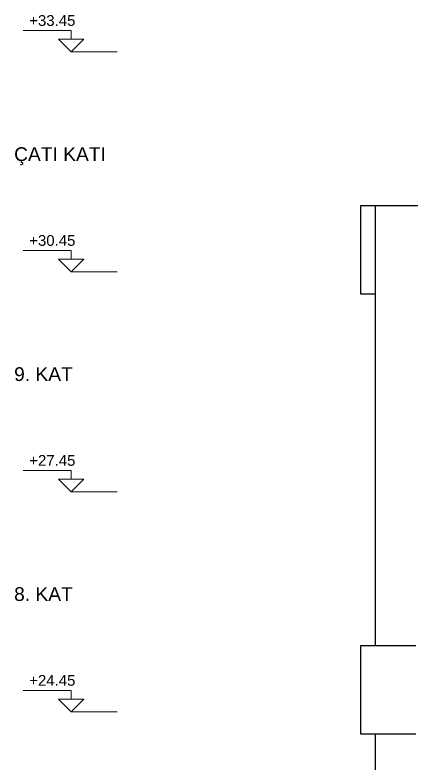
# Model space of a CAD drawing. Header units: millimetres. Extents: x 38129 to 72024, y -56282 to 16512.
# Drawn here: x 38129.3 to 38264.4, y -53705.3 to -53450.2 of the extents above; entities that cross this region are included whole.
import ezdxf

# ---------------------------------------------------------------- set-up
doc = ezdxf.new("R2010")
doc.units = ezdxf.units.MM
for name, color, linetype, lineweight in [('DIŞÖLÇÜ', 37, 'Continuous', 0), ('KOT', 7, 'Continuous', 20), ('mahal', 7, 'Continuous', 5), ('MİMARİ', 4, 'Continuous', 9)]:
    doc.layers.add(name, color=color, linetype=linetype, lineweight=lineweight)
doc.layers.add('sıva', color=41, linetype='Continuous')
doc.styles.add('style1', font='arial.ttf')

# ---------------------------------------------------------------- blocks, each defined once
blk = doc.blocks.new('56TREHHHHH')
at = {"layer": 'KOT'}
for p, q in [((92618.7, -98878.93), (92618.7, -98868.76)), ((92618.7, -98868.76), (92674.48, -98868.76)), ((92618.7, -98893.61), (92604.02, -98878.93)), ((92604.02, -98878.93), (92633.38, -98878.93)), ((92618.7, -98893.61), (92633.38, -98878.93)), ((92565.15, -98893.61), (92618.7, -98893.61))]:
    blk.add_line(p, q, dxfattribs=at)
blk = doc.blocks.new('NDBDGBF')
at = {"layer": 'sıva'}
for points in [[(39961.7, -58488.2), (39941.7, -58488.2), (39941.7, -58608.2), (39961.7, -58608.2)], [(40062.5, -58488.2), (39961.7, -58488.2), (39961.7, -59088.2)], [(39961.7, -58908.2), (39961.7, -59088.2)], [(40017.5, -59088.2), (39941.7, -59088.2), (39941.7, -59208.2), (40017.5, -59208.2)], [(39961.7, -59208.2), (39961.7, -61308.2)]]:
    blk.add_lwpolyline(points, dxfattribs=at)
at = {"layer": 'KOT', "xscale": -1.17, "yscale": 1.17, "zscale": 1.17}
for p in [(147911.1, 57427.3), (147911.1, 57127.3), (147911.1, 56827.3), (147911.1, 56527.3)]:
    blk.add_blockref('56TREHHHHH', p, dxfattribs=at)
at = {"layer": 'KOT', "char_height": 14.62, "width": 31.702, "attachment_point": 1, "style": 'style1'}
for s, insert in [('+33.45', (39490, -58228.2)), ('+30.45', (39490, -58528.2)), ('+27.45', (39490, -58828.2)), ('+24.45', (39490, -59128.2))]:
    blk.add_mtext(s, dxfattribs=dict(at, insert=insert))
at = {"layer": 'mahal', "char_height": 18.75, "attachment_point": 1, "style": 'style1'}
for s, insert in [('ÇATI KATI', (39469.4, -58408.4)), ('9. KAT', (39469.4, -58708.4)), ('8. KAT', (39469.4, -59008.4))]:
    blk.add_mtext_dynamic_manual_height_columns(s, width=412.254, gutter_width=100, heights=[0], dxfattribs=dict(at, insert=insert))
blk = doc.blocks.new('nfjfdj')
at = {"layer": 'DIŞÖLÇÜ', "xscale": 0.25, "yscale": 0.25, "zscale": 0.25}
blk.add_blockref('NDBDGBF', (40516.65, -33924), dxfattribs=at)

msp = doc.modelspace()

# ---------------------------------------------------------------- block references
at = {"layer": 'MİMARİ'}
msp.add_blockref('nfjfdj', (-12254.98, -4969.22), dxfattribs=at)

doc.saveas('drawing.dxf')
